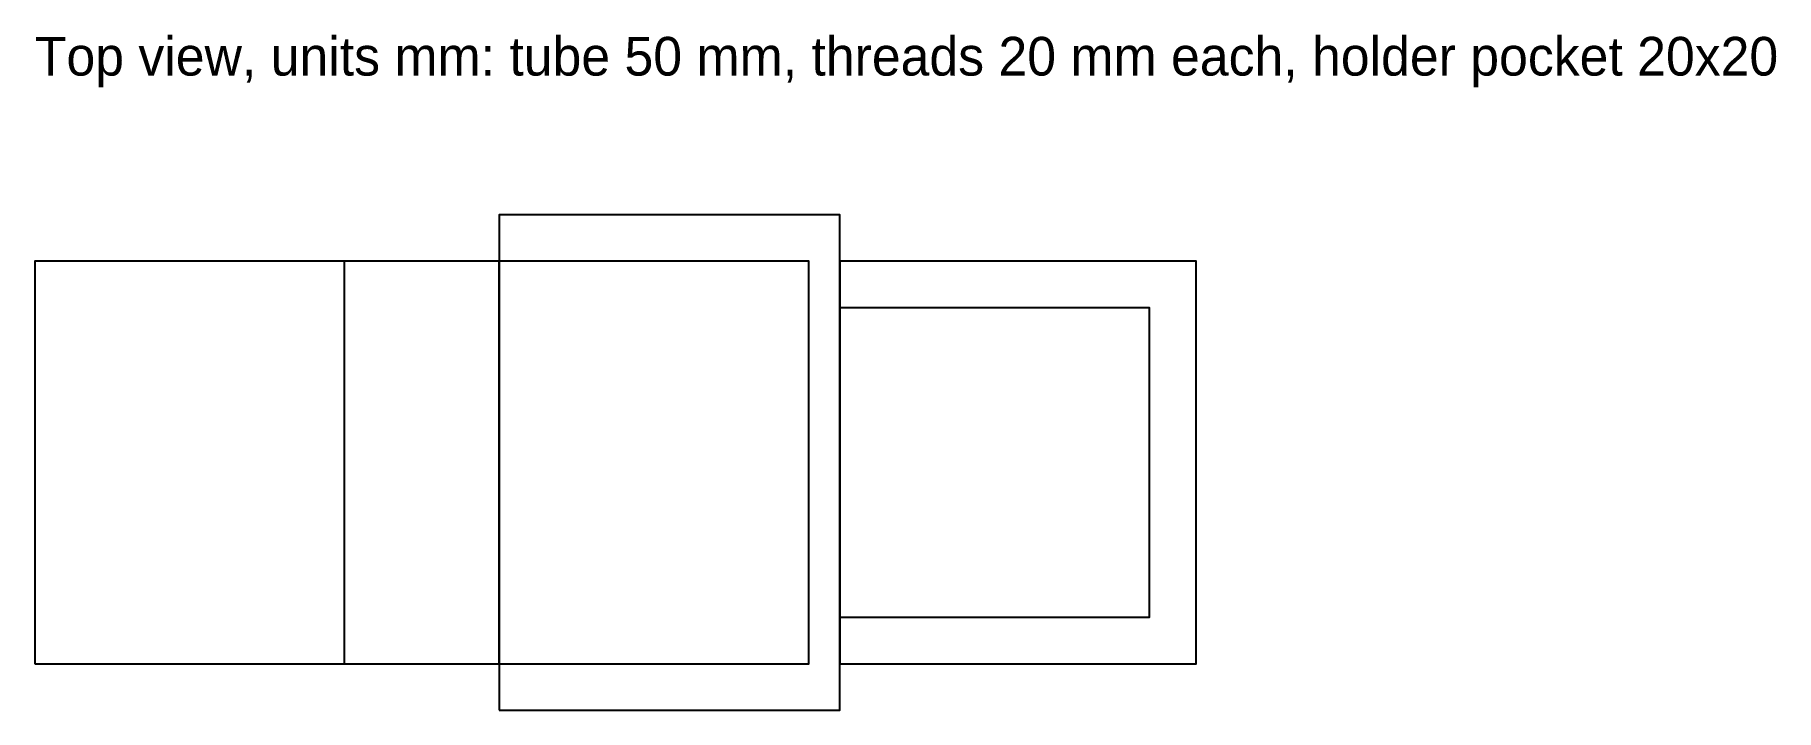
# Model space of a CAD drawing. Header units: millimetres. Extents: x 0 to 112, y -16 to 28.
import ezdxf

# ---------------------------------------------------------------- set-up
doc = ezdxf.new("R2010")
doc.units = ezdxf.units.MM

msp = doc.modelspace()

# ---------------------------------------------------------------- linework, layer by layer
for p, q in [((20, -13), (20, 13)), ((30, -13), (30, 13))]:
    msp.add_line(p, q)
for points in [[(30, -16), (52, -16), (52, 16), (30, 16), (30, -16)], [(0, -13), (50, -13), (50, 13), (0, 13), (0, -13)], [(52, -13), (75, -13), (75, 13), (52, 13), (52, -13)], [(52, -10), (72, -10), (72, 10), (52, 10), (52, -10)]]:
    msp.add_lwpolyline(points, close=True)

# ---------------------------------------------------------------- texts
msp.add_text('Top view, units mm: tube 50 mm, threads 20 mm each, holder pocket 20x20', height=2.5).set_placement((0, 25))

doc.saveas('drawing.dxf')
